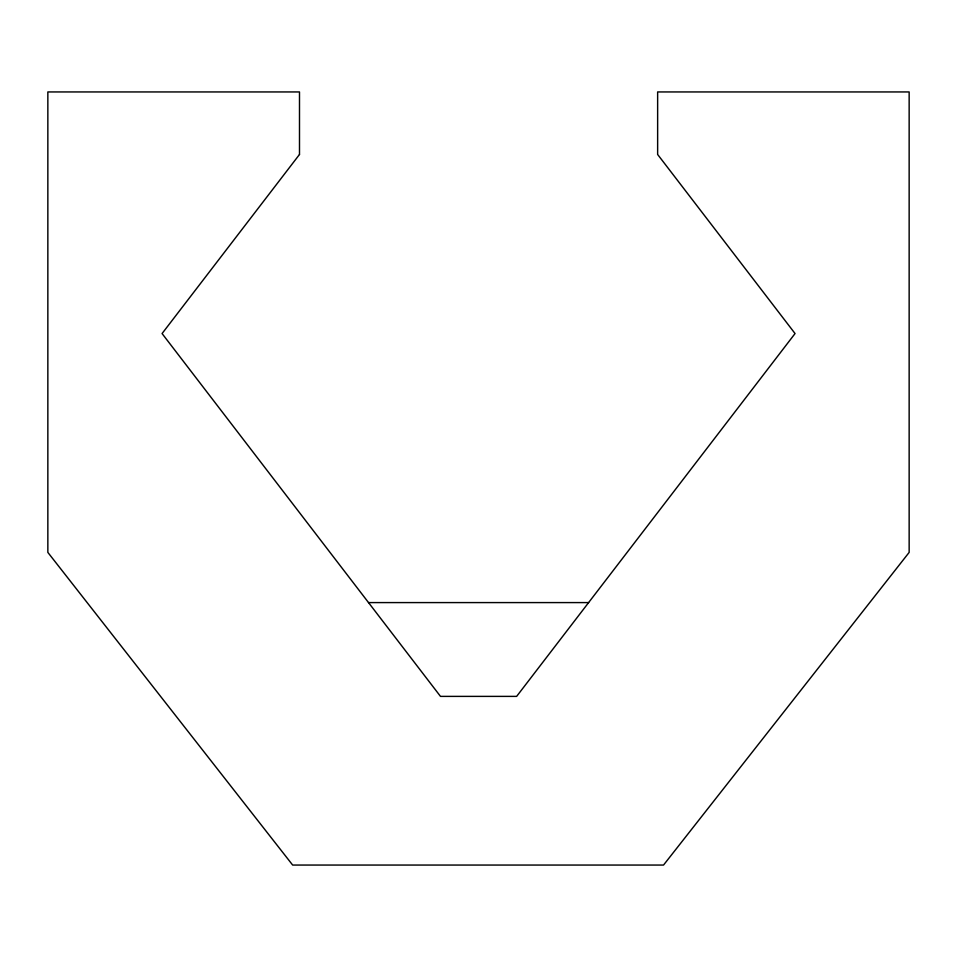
<?xml version="1.0" encoding="UTF-8"?>
<svg xmlns="http://www.w3.org/2000/svg" width="957" height="957" viewBox="0 0 957 957"><rect width="100%" height="100%" fill="white"/><g stroke="black" fill="none" stroke-linecap="round" stroke-linejoin="round"><path stroke-width="1.44" d="M368.529 602.587L588.603 602.587M299.493 154.472L162.08 333.55L440.495 696.385L516.636 696.385L795.052 333.55L657.638 154.472L657.638 91.944L909.15 91.944L909.15 552.404L663.536 865.056L292.651 865.056L47.85 552.404L47.85 91.944L299.493 91.944L299.493 154.472"/></g></svg>
